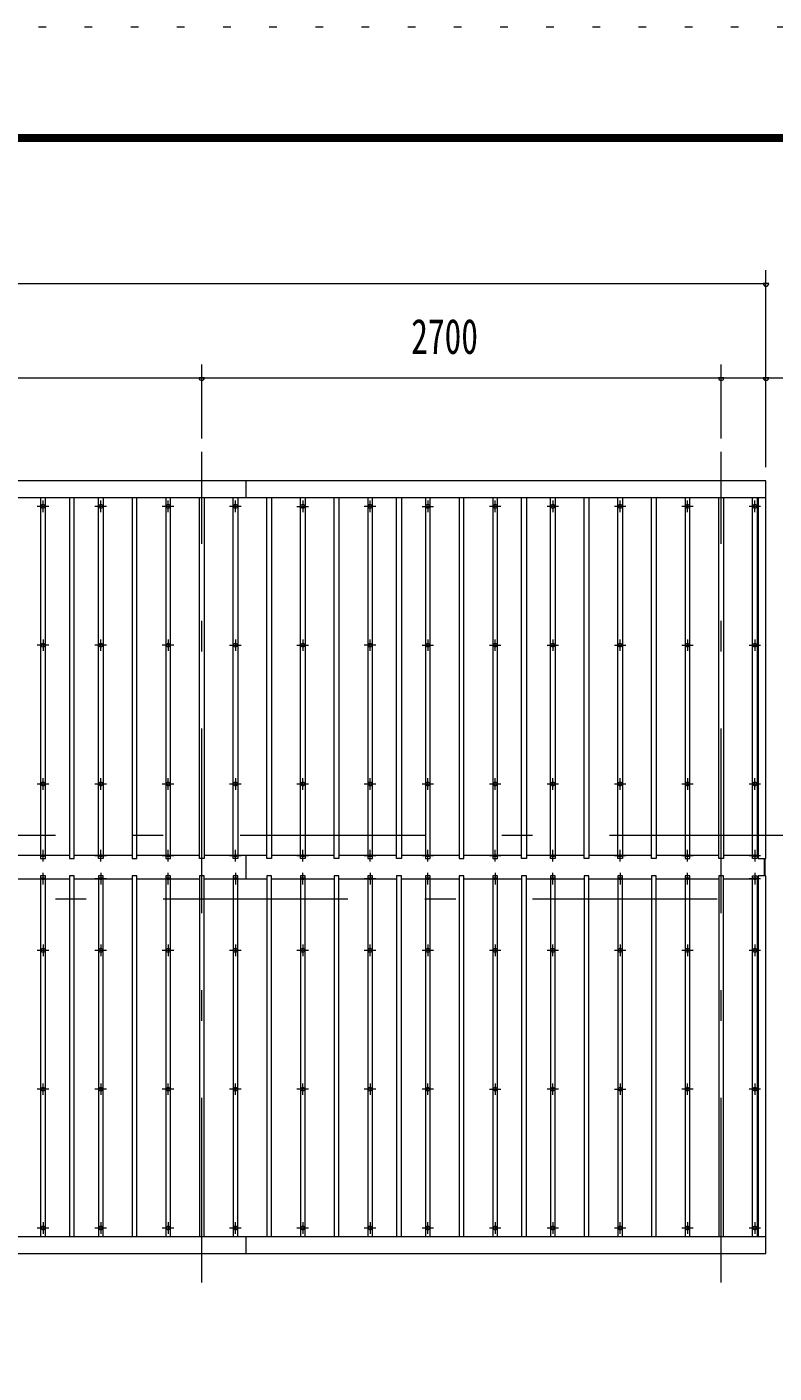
# Model space of a CAD drawing. Units: millimetres, scale not verified. Extents: x -31991 to 32006, y -14700 to 14700.
# Drawn here: x -34 to 3850, y 7701 to 14700 of the extents above; entities that cross this region are included whole.
import ezdxf
from ezdxf.enums import TextEntityAlignment as Align

# ---------------------------------------------------------------- set-up
doc = ezdxf.new("R2010")
doc.units = ezdxf.units.MM
doc.header["$LTSCALE"] = 80
doc.linetypes.add('USER3', pattern=[24, 12, -5, 2, -5])
doc.linetypes.add('USER4', pattern=[3, 0.5, -2.5])
for name, color, linetype, lineweight in [('0-2_1-07BOLD', 7, 'Continuous', 18), ('0-3_1-27CENTER', 3, 'USER3', 18), ('0-4_1-47THIN', 4, 'Continuous', 18), ('0-5_1-57DIM', 3, 'Continuous', 18), ('0-C_F-F1PAPER', 5, 'Continuous', 18), ('0-D_F-E_J_ADD', 5, 'USER4', 18)]:
    doc.layers.add(name, color=color, linetype=linetype, lineweight=lineweight)
doc.styles.add('ＭＳ ゴシック', font='')
doc.styles.get('ＭＳ ゴシック').set_extended_font_data('MS Gothic')

msp = doc.modelspace()

# ---------------------------------------------------------------- linework, layer by layer
at = {"layer": '0-2_1-07BOLD'}
for p, q in [((1105.13, 12340.54), (1105.13, 12253.1)), ((-6857.87, 12253.1), (3808.13, 12253.1)), ((1105.13, 10392.03), (1105.13, 10271.05)), ((3798.13, 10377.02), (3798.13, 10286.06)), ((3803.13, 10286.06), (3803.13, 10377.02)), ((3808.13, 8409.98), (-6857.87, 8409.98)), ((1105.13, 8409.98), (1105.13, 8322.54))]:
    msp.add_line(p, q, dxfattribs=at)
for points in [[(3808.13, 10377.02), (3808.13, 12340.54), (-6857.87, 12340.54), (-6857.87, 10377.02), (-6817.87, 10377.02), (-6817.87, 12253.1)], [(3768.13, 12253.1), (3768.13, 10377.02), (3808.13, 10377.02)], [(-6817.87, 8409.98), (-6817.87, 10286.06), (-6857.87, 10286.06), (-6857.87, 8322.54), (3808.13, 8322.54)], [(3808.13, 8322.54), (3808.13, 10286.06), (3768.13, 10286.06), (3768.13, 8409.98)]]:
    msp.add_lwpolyline(points, dxfattribs=at)
for centre in [(50.13, 12207.36), (350.13, 12207.36), (700.13, 12207.36), (1050.12, 12207.36), (1400.13, 12207.36), (1750.13, 12207.36), (2050.13, 12207.36), (2400.13, 12207.36), (2700.13, 12207.36), (3050.13, 12207.36), (3400.13, 12207.36), (3750.13, 12207.36), (50.13, 11485.7), (350.13, 11485.7), (700.13, 11485.7), (1050.12, 11485.7), (1400.13, 11485.7), (1750.13, 11485.7), (2050.13, 11485.7), (2400.13, 11485.7), (2700.13, 11485.7), (3050.13, 11485.7), (3400.13, 11485.7), (3750.13, 11485.7), (50.13, 10764.04), (350.13, 10764.04), (700.13, 10764.04), (1050.12, 10764.04), (1400.13, 10764.04), (1750.13, 10764.04), (2050.13, 10764.04), (2400.13, 10764.04), (2700.13, 10764.04), (3050.13, 10764.04), (3400.13, 10764.04), (3750.13, 10764.04), (50.13, 9899.04), (350.13, 9899.04), (700.13, 9899.04), (1050.12, 9899.04), (1400.13, 9899.04), (1750.13, 9899.04), (2050.13, 9899.04), (2400.13, 9899.04), (2700.13, 9899.04), (3050.13, 9899.04), (3400.13, 9899.04), (3750.13, 9899.04), (50.13, 9177.38), (350.13, 9177.38), (700.13, 9177.38), (1050.12, 9177.38), (1400.13, 9177.38), (1750.13, 9177.38), (2050.13, 9177.38), (2400.13, 9177.38), (2700.13, 9177.38), (3050.13, 9177.38), (3400.13, 9177.38), (3750.13, 9177.38), (50.13, 8455.72), (350.13, 8455.72), (700.13, 8455.72), (1050.12, 8455.72), (1400.13, 8455.72), (1750.13, 8455.72), (2050.13, 8455.72), (2400.13, 8455.72), (2700.13, 8455.72), (3050.13, 8455.72), (3400.13, 8455.72), (3750.13, 8455.72)]:
    msp.add_circle(centre, 10, dxfattribs=at)
for centre, start, end in [((50.13, 10380.99), 46.3961, 133.6039), ((50.13, 10401.99), 226.39838, 313.60162), ((350.13, 10380.99), 46.3961, 133.6039), ((350.13, 10401.99), 226.39838, 313.60162), ((700.13, 10380.99), 46.3961, 133.6039), ((700.13, 10401.99), 226.39838, 313.60162), ((1050.12, 10380.99), 46.3961, 133.6039), ((1050.12, 10401.99), 226.39838, 313.60162), ((1400.13, 10380.99), 46.3961, 133.6039), ((1400.13, 10401.99), 226.39838, 313.60162), ((1750.13, 10380.99), 46.3961, 133.6039), ((1750.13, 10401.99), 226.39838, 313.60162), ((2050.13, 10380.99), 46.3961, 133.6039), ((2050.13, 10401.99), 226.39838, 313.60162), ((2400.13, 10380.99), 46.3961, 133.6039), ((2400.13, 10401.99), 226.39838, 313.60162), ((2700.13, 10380.99), 46.3961, 133.6039), ((2700.13, 10401.99), 226.39838, 313.60162), ((3050.13, 10380.99), 46.3961, 133.6039), ((3050.13, 10401.99), 226.39838, 313.60162), ((3400.13, 10380.99), 46.3961, 133.6039), ((3400.13, 10401.99), 226.39838, 313.60162), ((3750.13, 10380.99), 46.3961, 133.6039), ((3750.13, 10401.99), 226.39838, 313.60162), ((50.13, 10261.09), 46.39838, 133.60162), ((50.13, 10282.09), 226.3961, 313.6039), ((350.13, 10261.09), 46.39838, 133.60162), ((350.13, 10282.09), 226.3961, 313.6039), ((700.13, 10261.09), 46.39838, 133.60162), ((700.13, 10282.09), 226.3961, 313.6039), ((1050.12, 10261.09), 46.39838, 133.60162), ((1050.12, 10282.09), 226.3961, 313.6039), ((1400.13, 10261.09), 46.39838, 133.60162), ((1400.13, 10282.09), 226.3961, 313.6039), ((1750.13, 10261.09), 46.39838, 133.60162), ((1750.13, 10282.09), 226.3961, 313.6039), ((2050.13, 10261.09), 46.39838, 133.60162), ((2050.13, 10282.09), 226.3961, 313.6039), ((2400.13, 10261.09), 46.39838, 133.60162), ((2400.13, 10282.09), 226.3961, 313.6039), ((2700.13, 10261.09), 46.39838, 133.60162), ((2700.13, 10282.09), 226.3961, 313.6039), ((3050.13, 10261.09), 46.39838, 133.60162), ((3050.13, 10282.09), 226.3961, 313.6039), ((3400.13, 10261.09), 46.39838, 133.60162), ((3400.13, 10282.09), 226.3961, 313.6039), ((3750.13, 10261.09), 46.39838, 133.60162), ((3750.13, 10282.09), 226.3961, 313.6039)]:
    msp.add_arc(centre, 14.5, start, end, dxfattribs=at)
at = {"layer": '0-3_1-27CENTER'}
for p, q in [((875.13, 8172.54), (875.13, 12490.54)), ((3575.13, 8172.54), (3575.13, 12490.54)), ((80.13, 12207.36), (20.12, 12207.36)), ((50.13, 12177.37), (50.13, 12237.37)), ((380.13, 12207.36), (320.13, 12207.36)), ((350.13, 12177.37), (350.13, 12237.37)), ((730.13, 12207.36), (670.13, 12207.36)), ((700.13, 12177.37), (700.13, 12237.37)), ((1080.13, 12207.36), (1020.13, 12207.36)), ((1050.12, 12177.37), (1050.12, 12237.37)), ((1370.13, 12207.36), (1430.13, 12207.36)), ((1400.13, 12237.37), (1400.13, 12177.37)), ((1780.13, 12207.36), (1720.13, 12207.36)), ((1750.13, 12177.37), (1750.13, 12237.37)), ((2020.13, 12207.36), (2080.13, 12207.36)), ((2050.13, 12237.37), (2050.13, 12177.37)), ((2430.13, 12207.36), (2370.13, 12207.36)), ((2400.13, 12177.37), (2400.13, 12237.37)), ((2730.13, 12207.36), (2670.13, 12207.36)), ((2700.13, 12237.37), (2700.13, 12177.37)), ((3080.13, 12207.36), (3020.13, 12207.36)), ((3050.13, 12177.37), (3050.13, 12237.37)), ((3430.13, 12207.36), (3370.13, 12207.36)), ((3400.13, 12177.37), (3400.13, 12237.37)), ((3780.13, 12207.36), (3720.13, 12207.36)), ((3750.13, 12177.37), (3750.13, 12237.37)), ((80.13, 11485.7), (20.12, 11485.7)), ((50.13, 11515.7), (50.13, 11455.7)), ((380.13, 11485.7), (320.13, 11485.7)), ((350.13, 11455.7), (350.13, 11515.7)), ((730.13, 11485.7), (670.13, 11485.7)), ((700.13, 11515.7), (700.13, 11455.7)), ((1020.13, 11485.7), (1080.13, 11485.7)), ((1050.12, 11515.7), (1050.12, 11455.7)), ((1370.13, 11485.7), (1430.13, 11485.7)), ((1400.13, 11515.7), (1400.13, 11455.7)), ((1780.13, 11485.7), (1720.13, 11485.7)), ((1750.13, 11455.7), (1750.13, 11515.7)), ((2020.13, 11485.7), (2080.13, 11485.7)), ((2050.13, 11515.7), (2050.13, 11455.7)), ((2370.13, 11485.7), (2430.13, 11485.7)), ((2400.13, 11455.7), (2400.13, 11515.7)), ((2670.13, 11485.7), (2730.13, 11485.7)), ((2700.13, 11515.7), (2700.13, 11455.7)), ((3020.13, 11485.7), (3080.13, 11485.7)), ((3050.13, 11455.7), (3050.13, 11515.7)), ((3370.13, 11485.7), (3430.13, 11485.7)), ((3400.13, 11515.7), (3400.13, 11455.7)), ((3720.13, 11485.7), (3780.13, 11485.7)), ((3750.13, 11515.7), (3750.13, 11455.7)), ((50.13, 10734.04), (50.13, 10794.04)), ((350.13, 10734.04), (350.13, 10794.04)), ((700.13, 10734.04), (700.13, 10794.04)), ((1050.12, 10794.04), (1050.12, 10734.04)), ((1400.13, 10734.04), (1400.13, 10794.04)), ((1750.13, 10734.04), (1750.13, 10794.04)), ((2050.13, 10734.04), (2050.13, 10794.04)), ((2400.13, 10734.04), (2400.13, 10794.04)), ((2700.13, 10734.04), (2700.13, 10794.04)), ((3050.13, 10734.04), (3050.13, 10794.04)), ((3400.13, 10794.04), (3400.13, 10734.04)), ((3750.13, 10734.04), (3750.13, 10794.04)), ((20.12, 10764.04), (80.13, 10764.04)), ((320.13, 10764.04), (380.13, 10764.04)), ((670.13, 10764.04), (730.13, 10764.04)), ((1020.13, 10764.04), (1080.13, 10764.04)), ((1370.13, 10764.04), (1430.13, 10764.04)), ((1720.13, 10764.04), (1780.13, 10764.04)), ((2020.13, 10764.04), (2080.13, 10764.04)), ((2370.13, 10764.04), (2430.13, 10764.04)), ((2670.13, 10764.04), (2730.13, 10764.04)), ((3020.13, 10764.04), (3080.13, 10764.04)), ((3370.13, 10764.04), (3430.13, 10764.04)), ((3720.13, 10764.04), (3780.13, 10764.04)), ((3955.13, 10496.54), (-7004.87, 10496.54)), ((80.13, 10391.49), (20.12, 10391.49)), ((50.13, 10361.5), (50.13, 10421.49)), ((320.13, 10391.49), (380.13, 10391.49)), ((350.13, 10361.5), (350.13, 10421.49)), ((670.13, 10391.49), (730.13, 10391.49)), ((700.13, 10361.5), (700.13, 10421.49)), ((1020.13, 10391.49), (1080.13, 10391.49)), ((1050.12, 10361.5), (1050.12, 10421.49)), ((1370.13, 10391.49), (1430.13, 10391.49)), ((1400.13, 10361.5), (1400.13, 10421.49)), ((1720.13, 10391.49), (1780.13, 10391.49)), ((1750.13, 10361.5), (1750.13, 10421.49)), ((2020.13, 10391.49), (2080.13, 10391.49)), ((2050.13, 10361.5), (2050.13, 10421.49)), ((2370.13, 10391.49), (2430.13, 10391.49)), ((2400.13, 10361.5), (2400.13, 10421.49)), ((2730.13, 10391.49), (2670.13, 10391.49)), ((2700.13, 10361.5), (2700.13, 10421.49)), ((3020.13, 10391.49), (3080.13, 10391.49)), ((3050.13, 10361.5), (3050.13, 10421.49)), ((3370.13, 10391.49), (3430.13, 10391.49)), ((3400.13, 10361.5), (3400.13, 10421.49)), ((3720.13, 10391.49), (3780.13, 10391.49)), ((3750.13, 10421.49), (3750.13, 10361.5)), ((50.13, 10241.59), (50.13, 10301.59)), ((350.13, 10301.59), (350.13, 10241.59)), ((700.13, 10241.59), (700.13, 10301.59)), ((1050.12, 10301.59), (1050.12, 10241.59)), ((1400.13, 10241.59), (1400.13, 10301.59)), ((1750.13, 10301.59), (1750.13, 10241.59)), ((2050.13, 10241.59), (2050.13, 10301.59)), ((2400.13, 10301.59), (2400.13, 10241.59)), ((2700.13, 10241.59), (2700.13, 10301.59)), ((3050.13, 10301.59), (3050.13, 10241.59)), ((3400.13, 10241.59), (3400.13, 10301.59)), ((3750.13, 10301.59), (3750.13, 10241.59)), ((20.12, 10271.59), (80.13, 10271.59)), ((380.13, 10271.59), (320.13, 10271.59)), ((670.13, 10271.59), (730.13, 10271.59)), ((1020.13, 10271.59), (1080.13, 10271.59)), ((1370.13, 10271.59), (1430.13, 10271.59)), ((1780.13, 10271.59), (1720.13, 10271.59)), ((2020.13, 10271.59), (2080.13, 10271.59)), ((2370.13, 10271.59), (2430.13, 10271.59)), ((2670.13, 10271.59), (2730.13, 10271.59)), ((3020.13, 10271.59), (3080.13, 10271.59)), ((3370.13, 10271.59), (3430.13, 10271.59)), ((3780.13, 10271.59), (3720.13, 10271.59)), ((-7004.87, 10166.54), (3955.13, 10166.54)), ((80.13, 9899.04), (20.12, 9899.04)), ((50.13, 9929.04), (50.13, 9869.04)), ((380.13, 9899.04), (320.13, 9899.04)), ((350.13, 9929.04), (350.13, 9869.04)), ((730.13, 9899.04), (670.13, 9899.04)), ((700.13, 9929.04), (700.13, 9869.04)), ((1080.13, 9899.04), (1020.13, 9899.04)), ((1050.12, 9929.04), (1050.12, 9869.04)), ((1430.13, 9899.04), (1370.13, 9899.04)), ((1400.13, 9929.04), (1400.13, 9869.04)), ((1780.13, 9899.04), (1720.13, 9899.04)), ((1750.13, 9869.04), (1750.13, 9929.04)), ((2080.13, 9899.04), (2020.13, 9899.04)), ((2050.13, 9929.04), (2050.13, 9869.04)), ((2430.13, 9899.04), (2370.13, 9899.04)), ((2400.13, 9929.04), (2400.13, 9869.04)), ((2730.13, 9899.04), (2670.13, 9899.04)), ((2700.13, 9869.04), (2700.13, 9929.04)), ((3080.13, 9899.04), (3020.13, 9899.04)), ((3050.13, 9929.04), (3050.13, 9869.04)), ((3430.13, 9899.04), (3370.13, 9899.04)), ((3400.13, 9929.04), (3400.13, 9869.04)), ((3780.13, 9899.04), (3720.13, 9899.04)), ((3750.13, 9929.04), (3750.13, 9869.04)), ((80.13, 9177.38), (20.12, 9177.38)), ((50.13, 9147.38), (50.13, 9207.38)), ((380.13, 9177.38), (320.13, 9177.38)), ((350.13, 9207.38), (350.13, 9147.38)), ((730.13, 9177.38), (670.13, 9177.38)), ((700.13, 9147.38), (700.13, 9207.38)), ((1080.13, 9177.38), (1020.13, 9177.38)), ((1050.12, 9147.38), (1050.12, 9207.38)), ((1430.13, 9177.38), (1370.13, 9177.38)), ((1400.13, 9147.38), (1400.13, 9207.38)), ((1780.13, 9177.38), (1720.13, 9177.38)), ((1750.13, 9207.38), (1750.13, 9147.38)), ((2080.13, 9177.38), (2020.13, 9177.38)), ((2050.13, 9147.38), (2050.13, 9207.38)), ((2370.13, 9177.38), (2430.13, 9177.38)), ((2400.13, 9207.38), (2400.13, 9147.38)), ((2730.13, 9177.38), (2670.13, 9177.38)), ((2700.13, 9147.38), (2700.13, 9207.38)), ((3020.13, 9177.38), (3080.13, 9177.38)), ((3050.13, 9207.38), (3050.13, 9147.38)), ((3430.13, 9177.38), (3370.13, 9177.38)), ((3400.13, 9147.38), (3400.13, 9207.38)), ((3780.13, 9177.38), (3720.13, 9177.38)), ((3750.13, 9207.38), (3750.13, 9147.38)), ((50.13, 8485.72), (50.13, 8425.72)), ((350.13, 8485.72), (350.13, 8425.72)), ((700.13, 8485.72), (700.13, 8425.72)), ((1050.12, 8425.72), (1050.12, 8485.72)), ((1400.13, 8485.72), (1400.13, 8425.72)), ((1750.13, 8485.72), (1750.13, 8425.72)), ((2050.13, 8425.72), (2050.13, 8485.72)), ((2400.13, 8485.72), (2400.13, 8425.72)), ((2700.13, 8485.72), (2700.13, 8425.72)), ((3050.13, 8425.72), (3050.13, 8485.72)), ((3400.13, 8485.72), (3400.13, 8425.72)), ((3750.13, 8485.72), (3750.13, 8425.72)), ((20.12, 8455.72), (80.13, 8455.72)), ((320.13, 8455.72), (380.13, 8455.72)), ((670.13, 8455.72), (730.13, 8455.72)), ((1020.13, 8455.72), (1080.13, 8455.72)), ((1370.13, 8455.72), (1430.13, 8455.72)), ((1720.13, 8455.72), (1780.13, 8455.72)), ((2020.13, 8455.72), (2080.13, 8455.72)), ((2370.13, 8455.72), (2430.13, 8455.72)), ((2670.13, 8455.72), (2730.13, 8455.72)), ((3020.13, 8455.72), (3080.13, 8455.72)), ((3370.13, 8455.72), (3430.13, 8455.72)), ((3720.13, 8455.72), (3780.13, 8455.72))]:
    msp.add_line(p, q, dxfattribs=at)
at = {"layer": '0-4_1-47THIN'}
for p, q in [((62.63, 10377.02), (62.63, 12253.1)), ((212.63, 10377.02), (212.63, 12253.1)), ((362.63, 12253.1), (362.63, 10377.02)), ((537.63, 10377.02), (537.63, 12253.1)), ((712.63, 10377.02), (712.63, 12253.1)), ((887.63, 12253.1), (887.63, 10377.02)), ((1062.63, 12253.1), (1062.63, 10377.02)), ((1237.63, 12253.1), (1237.63, 10377.02)), ((1412.63, 12253.1), (1412.63, 10377.02)), ((1587.63, 12253.1), (1587.63, 10377.02)), ((1762.63, 10377.02), (1762.63, 12253.1)), ((1912.63, 12253.1), (1912.63, 10377.02)), ((2062.63, 10377.02), (2062.63, 12253.1)), ((2237.63, 10377.02), (2237.63, 12253.1)), ((2412.63, 10377.02), (2412.63, 12253.1)), ((2562.63, 12253.1), (2562.63, 10377.02)), ((2712.63, 12253.1), (2712.63, 10377.02)), ((2887.63, 12253.1), (2887.63, 10377.02)), ((3062.63, 12253.1), (3062.63, 10377.02)), ((3237.63, 12253.1), (3237.63, 10377.02)), ((3412.63, 10377.02), (3412.63, 12253.1)), ((3587.63, 12253.1), (3587.63, 10377.02)), ((3762.63, 12253.1), (3762.63, 10377.02)), ((37.63, 10392.03), (-87.37, 10392.03)), ((187.63, 10392.03), (62.63, 10392.03)), ((337.63, 10392.03), (212.63, 10392.03)), ((512.63, 10392.03), (362.63, 10392.03)), ((687.63, 10392.03), (537.63, 10392.03)), ((862.63, 10392.03), (712.63, 10392.03)), ((1037.63, 10392.03), (887.63, 10392.03)), ((1212.63, 10392.03), (1062.63, 10392.03)), ((1387.63, 10392.03), (1237.63, 10392.03)), ((1562.63, 10392.03), (1412.63, 10392.03)), ((1737.63, 10392.03), (1587.63, 10392.03)), ((1887.63, 10392.03), (1762.63, 10392.03)), ((2037.63, 10392.03), (1912.63, 10392.03)), ((2212.63, 10392.03), (2062.63, 10392.03)), ((2387.63, 10392.03), (2237.63, 10392.03)), ((2537.63, 10392.03), (2412.63, 10392.03)), ((2687.63, 10392.03), (2562.63, 10392.03)), ((2862.63, 10392.03), (2712.63, 10392.03)), ((3037.63, 10392.03), (2887.63, 10392.03)), ((3212.63, 10392.03), (3062.63, 10392.03)), ((3387.63, 10392.03), (3237.63, 10392.03)), ((3562.63, 10392.03), (3412.63, 10392.03)), ((3737.63, 10392.03), (3587.63, 10392.03)), ((3762.63, 10392.03), (3768.13, 10392.03)), ((-87.37, 10271.05), (37.63, 10271.05)), ((62.63, 10271.05), (187.63, 10271.05)), ((212.63, 10271.05), (337.63, 10271.05)), ((362.63, 10271.05), (512.63, 10271.05)), ((537.63, 10271.05), (687.63, 10271.05)), ((712.63, 10271.05), (862.63, 10271.05)), ((887.63, 10271.05), (1037.63, 10271.05)), ((1062.63, 10271.05), (1212.63, 10271.05)), ((1237.63, 10271.05), (1387.63, 10271.05)), ((1412.63, 10271.05), (1562.63, 10271.05)), ((1587.63, 10271.05), (1737.63, 10271.05)), ((1762.63, 10271.05), (1887.63, 10271.05)), ((1912.63, 10271.05), (2037.63, 10271.05)), ((2062.63, 10271.05), (2212.63, 10271.05)), ((2237.63, 10271.05), (2387.63, 10271.05)), ((2412.63, 10271.05), (2537.63, 10271.05)), ((2562.63, 10271.05), (2687.63, 10271.05)), ((2712.63, 10271.05), (2862.63, 10271.05)), ((2887.63, 10271.05), (3037.63, 10271.05)), ((3062.63, 10271.05), (3212.63, 10271.05)), ((3237.63, 10271.05), (3387.63, 10271.05)), ((3412.63, 10271.05), (3562.63, 10271.05)), ((3587.63, 10271.05), (3737.63, 10271.05)), ((3762.63, 10271.05), (3768.13, 10271.05))]:
    msp.add_line(p, q, dxfattribs=at)
for points in [[(37.63, 12253.1), (37.63, 10377.02), (62.63, 10377.02)], [(187.63, 12253.1), (187.63, 10377.02), (212.63, 10377.02)], [(362.63, 10377.02), (337.63, 10377.02), (337.63, 12253.1)], [(512.63, 12253.1), (512.63, 10377.02), (537.63, 10377.02)], [(687.63, 12253.1), (687.63, 10377.02), (712.63, 10377.02)], [(887.63, 10377.02), (862.63, 10377.02), (862.63, 12253.1)], [(1062.63, 10377.02), (1037.63, 10377.02), (1037.63, 12253.1)], [(1237.63, 10377.02), (1212.63, 10377.02), (1212.63, 12253.1)], [(1412.63, 10377.02), (1387.63, 10377.02), (1387.63, 12253.1)], [(1587.63, 10377.02), (1562.63, 10377.02), (1562.63, 12253.1)], [(1737.63, 12253.1), (1737.63, 10377.02), (1762.63, 10377.02)], [(1912.63, 10377.02), (1887.63, 10377.02), (1887.63, 12253.1)], [(2037.63, 12253.1), (2037.63, 10377.02), (2062.63, 10377.02)], [(2212.63, 12253.1), (2212.63, 10377.02), (2237.63, 10377.02)], [(2387.63, 12253.1), (2387.63, 10377.02), (2412.63, 10377.02)], [(2562.63, 10377.02), (2537.63, 10377.02), (2537.63, 12253.1)], [(2712.63, 10377.02), (2687.63, 10377.02), (2687.63, 12253.1)], [(2887.63, 10377.02), (2862.63, 10377.02), (2862.63, 12253.1)], [(3062.63, 10377.02), (3037.63, 10377.02), (3037.63, 12253.1)], [(3237.63, 10377.02), (3212.63, 10377.02), (3212.63, 12253.1)], [(3387.63, 12253.1), (3387.63, 10377.02), (3412.63, 10377.02)], [(3587.63, 10377.02), (3562.63, 10377.02), (3562.63, 12253.1)], [(3762.63, 10377.02), (3737.63, 10377.02), (3737.63, 12253.1)], [(62.63, 8409.98), (62.63, 10286.06), (37.63, 10286.06), (37.63, 8409.98)], [(212.63, 8409.98), (212.63, 10286.06), (187.63, 10286.06), (187.63, 8409.98)], [(362.63, 8409.98), (362.63, 10286.06), (337.63, 10286.06), (337.63, 8409.98)], [(537.63, 8409.98), (537.63, 10286.06), (512.63, 10286.06), (512.63, 8409.98)], [(712.63, 8409.98), (712.63, 10286.06), (687.63, 10286.06), (687.63, 8409.98)], [(887.63, 8409.98), (887.63, 10286.06), (862.63, 10286.06), (862.63, 8409.98)], [(1062.63, 8409.98), (1062.63, 10286.06), (1037.63, 10286.06), (1037.63, 8409.98)], [(1237.63, 8409.98), (1237.63, 10286.06), (1212.63, 10286.06), (1212.63, 8409.98)], [(1412.63, 8409.98), (1412.63, 10286.06), (1387.63, 10286.06), (1387.63, 8409.98)], [(1587.63, 8409.98), (1587.63, 10286.06), (1562.63, 10286.06), (1562.63, 8409.98)], [(1762.63, 8409.98), (1762.63, 10286.06), (1737.63, 10286.06), (1737.63, 8409.98)], [(1912.63, 8409.98), (1912.63, 10286.06), (1887.63, 10286.06), (1887.63, 8409.98)], [(2062.63, 8409.98), (2062.63, 10286.06), (2037.63, 10286.06), (2037.63, 8409.98)], [(2237.63, 8409.98), (2237.63, 10286.06), (2212.63, 10286.06), (2212.63, 8409.98)], [(2412.63, 8409.98), (2412.63, 10286.06), (2387.63, 10286.06), (2387.63, 8409.98)], [(2562.63, 8409.98), (2562.63, 10286.06), (2537.63, 10286.06), (2537.63, 8409.98)], [(2712.63, 8409.98), (2712.63, 10286.06), (2687.63, 10286.06), (2687.63, 8409.98)], [(2887.63, 8409.98), (2887.63, 10286.06), (2862.63, 10286.06), (2862.63, 8409.98)], [(3062.63, 8409.98), (3062.63, 10286.06), (3037.63, 10286.06), (3037.63, 8409.98)], [(3237.63, 8409.98), (3237.63, 10286.06), (3212.63, 10286.06), (3212.63, 8409.98)], [(3412.63, 8409.98), (3412.63, 10286.06), (3387.63, 10286.06), (3387.63, 8409.98)], [(3587.63, 8409.98), (3587.63, 10286.06), (3562.63, 10286.06), (3562.63, 8409.98)], [(3737.63, 8409.98), (3737.63, 10286.06), (3762.63, 10286.06), (3762.63, 8409.98)]]:
    msp.add_lwpolyline(points, dxfattribs=at)
at = {"layer": '0-5_1-57DIM'}
for p, q in [((3808.13, 12410.54), (3808.13, 13435.54)), ((-6857.87, 13365.54), (3808.13, 13365.54)), ((3822.13, 13365.54), (3794.13, 13365.54)), ((875.13, 12560.54), (875.13, 12945.53)), ((3575.13, 12560.54), (3575.13, 12945.53)), ((-1374.87, 12875.53), (875.13, 12875.53)), ((889.13, 12875.53), (861.13, 12875.53)), ((875.13, 12875.53), (3575.13, 12875.53)), ((3589.13, 12875.53), (3561.13, 12875.53)), ((3575.13, 12875.53), (3808.13, 12875.53)), ((3822.13, 12875.53), (3794.13, 12875.53)), ((3808.13, 12875.53), (4357.63, 12875.53))]:
    msp.add_line(p, q, dxfattribs=at)
for centre in [(3808.13, 13365.54), (875.13, 12875.53), (3575.13, 12875.53), (3808.13, 12875.53)]:
    msp.add_arc(centre, 14, 180, 0, dxfattribs=at)
at = {"layer": '0-C_F-F1PAPER'}
for points in [[(31305.67, -14000), (-8874.33, -14000), (-8874.33, 14140), (31305.67, 14140)], [(31302.17, -13996.5), (31302.17, 14136.5), (-8870.83, 14136.5), (-8870.83, -13996.5)], [(31298.67, -13993), (31298.67, 14133), (-8867.33, 14133), (-8867.33, -13993)], [(31295.17, -13989.5), (-8863.83, -13989.5), (-8863.83, 14129.5), (31295.17, 14129.5)], [(31291.67, -13986), (31291.67, 14126), (-8860.33, 14126), (-8860.33, -13986)], [(31288.17, -13982.5), (-8856.83, -13982.5), (-8856.83, 14122.5), (31288.17, 14122.5)], [(31284.67, -13979), (31284.67, 14119), (-8853.33, 14119), (-8853.33, -13979)], [(31281.17, -13975.5), (-8849.83, -13975.5), (-8849.83, 14115.5), (31281.17, 14115.5)], [(31277.67, -13972), (-8846.33, -13972), (-8846.33, 14112), (31277.67, 14112)], [(31274.17, -13968.5), (-8842.83, -13968.5), (-8842.83, 14108.5), (31274.17, 14108.5)], [(31270.67, -13965), (31270.67, 14105), (-8839.33, 14105), (-8839.33, -13965)]]:
    msp.add_lwpolyline(points, close=True, dxfattribs=at)
at = {"layer": '0-D_F-E_J_ADD'}
msp.add_lwpolyline([(32005.67, -14700), (-9574.33, -14700), (-9574.33, 14700), (32005.67, 14700)], close=True, dxfattribs=at)

# ---------------------------------------------------------------- texts
at = {"layer": '0-5_1-57DIM', "color": 7, "style": 'ＭＳ ゴシック', "width": 0.7}
msp.add_text('2700', height=182.3, dxfattribs=at).set_placement((1963.89, 12945.53), align=Align.BOTTOM_LEFT)

doc.saveas('drawing.dxf')
